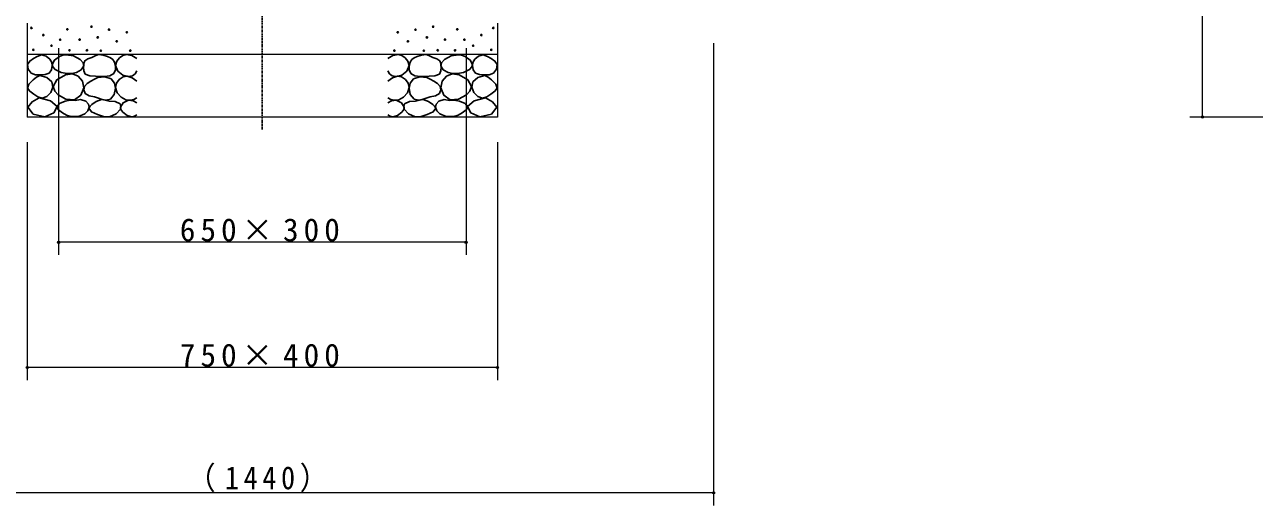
# Model space of a CAD drawing. Units: millimetres at full size; details may follow other scales. Extents: x -7816 to 0, y -1239 to 5340.
# Drawn here: x -6187 to -4225, y 900 to 1668 of the extents above; entities that cross this region are included whole.
import ezdxf

# ---------------------------------------------------------------- set-up
doc = ezdxf.new("R2010")
doc.units = ezdxf.units.MM
doc.linetypes.add('USER2', pattern=[6, 3, -1, 1, -1])
doc.layers.add('線', color=2, linetype='Continuous', lineweight=25)
doc.layers.add('補助', color=2, linetype='Continuous', lineweight=13)
doc.styles.add('ＭＳ ゴシック', font='')
doc.styles.get('ＭＳ ゴシック').set_extended_font_data('MS Gothic')

# ---------------------------------------------------------------- blocks, each defined once
blk = doc.blocks.new('dimension_origin')
at = {"color": 0, "linetype": 'Continuous', "lineweight": -2}
blk.add_circle((0, 0), 1.25, dxfattribs=at)

msp = doc.modelspace()

# ---------------------------------------------------------------- linework, layer by layer
at = {"layer": '線', "color": 20, "linetype": 'USER2'}
msp.add_line((-5808, 1500), (-5808, 2465.25), dxfattribs=at)
at = {"layer": '線', "color": 7, "lineweight": 13}
for p, q in [((-6183, 1670), (-6183, 1520)), ((-5433, 1670), (-5433, 1520)), ((-5433, 1620), (-6183, 1620)), ((-5433, 1520), (-6183, 1520))]:
    msp.add_line(p, q, dxfattribs=at)
at = {"layer": '線'}
for points in [[(-6160.551, 1619.402), (-6167.014, 1616.862), (-6173.225, 1613.382), (-6179.083, 1609.344), (-6182.731, 1603.877), (-6181.718, 1596.294), (-6176.711, 1589.935), (-6169.845, 1587.345), (-6162.136, 1587.084), (-6154.523, 1587.688), (-6148.194, 1590.252), (-6144.442, 1595.538), (-6143.125, 1601.976), (-6143.973, 1607.181), (-6146.927, 1612.115), (-6153.087, 1616.942)], [(-6121.127, 1619.493), (-6126.032, 1618.876), (-6131.669, 1616.79), (-6139.64, 1611.002), (-6143.291, 1604.086), (-6142.417, 1600.124), (-6138.696, 1595.707), (-6129.205, 1590.934), (-6119.235, 1589.49), (-6111.885, 1589.318), (-6104.369, 1590.842), (-6096.771, 1595.456), (-6093.017, 1601.653), (-6093.986, 1606.306), (-6098.693, 1611.654), (-6109.361, 1617.861)], [(-6069.308, 1619.699), (-6074.569, 1617.47), (-6080.048, 1615.224), (-6086.203, 1612.997), (-6090.967, 1609.854), (-6092.865, 1605.463), (-6093.294, 1599.83), (-6092.998, 1593.701), (-6090.609, 1588.553), (-6083.243, 1585.683), (-6074.141, 1585.331), (-6066.857, 1584.746), (-6059.642, 1584.436), (-6051.533, 1585.815), (-6045.143, 1589.627), (-6042.443, 1595.292), (-6042.1, 1601.799), (-6043.688, 1607.512), (-6046.754, 1612.002), (-6050.156, 1614.489), (-6054.809, 1616.477), (-6061.985, 1618.656)], [(-5546.692, 1619.699), (-5541.431, 1617.47), (-5535.952, 1615.224), (-5529.797, 1612.997), (-5525.033, 1609.854), (-5523.135, 1605.463), (-5522.706, 1599.83), (-5523.002, 1593.701), (-5525.391, 1588.553), (-5532.757, 1585.683), (-5541.859, 1585.331), (-5549.143, 1584.746), (-5556.358, 1584.436), (-5564.467, 1585.815), (-5570.857, 1589.627), (-5573.557, 1595.292), (-5573.9, 1601.799), (-5572.312, 1607.512), (-5569.246, 1612.002), (-5565.844, 1614.489), (-5561.191, 1616.477), (-5554.015, 1618.656)], [(-5494.873, 1619.493), (-5489.968, 1618.876), (-5484.331, 1616.79), (-5476.36, 1611.002), (-5472.709, 1604.086), (-5473.583, 1600.124), (-5477.304, 1595.707), (-5486.795, 1590.934), (-5496.765, 1589.49), (-5504.115, 1589.318), (-5511.631, 1590.842), (-5519.229, 1595.456), (-5522.983, 1601.653), (-5522.014, 1606.306), (-5517.307, 1611.654), (-5506.639, 1617.861)], [(-5455.449, 1619.402), (-5448.986, 1616.862), (-5442.775, 1613.382), (-5436.917, 1609.344), (-5433.269, 1603.877), (-5434.282, 1596.294), (-5439.289, 1589.935), (-5446.155, 1587.345), (-5453.864, 1587.084), (-5461.477, 1587.688), (-5467.806, 1590.252), (-5471.558, 1595.538), (-5472.875, 1601.976), (-5472.027, 1607.181), (-5469.073, 1612.115), (-5462.913, 1616.942)], [(-6163.086, 1586.45), (-6168.415, 1583.657), (-6173.859, 1579.479), (-6180.308, 1572.659), (-6182.731, 1565.855), (-6179.103, 1561.027), (-6172.592, 1556.666), (-6165.954, 1552.379), (-6159.284, 1550.329), (-6151.64, 1552.776), (-6145.343, 1559.201), (-6142.236, 1567.478), (-6143.758, 1575.994), (-6151.916, 1583.245)], [(-6133.831, 1555.163), (-6121.242, 1548.307), (-6107.883, 1547.324), (-6097.599, 1554.778), (-6092.746, 1566.515), (-6095.027, 1577.293), (-6101.936, 1585.436), (-6110.761, 1588.869), (-6121.938, 1587.598), (-6135.693, 1579.543), (-6141.67, 1568.678), (-6139.034, 1561.484)], [(-6070.312, 1583.084), (-6075.805, 1580.291), (-6081.394, 1577.138), (-6087.588, 1573.53), (-6091.936, 1568.759), (-6092.925, 1563.231), (-6090.854, 1557.677), (-6084.136, 1553.918), (-6075.988, 1552.271), (-6069.571, 1550.108), (-6063.284, 1547.946), (-6056.914, 1546.919), (-6050.31, 1548.487), (-6044.132, 1555.719), (-6042.201, 1565.786), (-6043.91, 1574.29), (-6049.229, 1580.922), (-6059.301, 1584.208)], [(-5545.688, 1583.084), (-5540.195, 1580.291), (-5534.606, 1577.138), (-5528.412, 1573.53), (-5524.064, 1568.759), (-5523.075, 1563.231), (-5525.146, 1557.677), (-5531.864, 1553.918), (-5540.012, 1552.271), (-5546.429, 1550.108), (-5552.716, 1547.946), (-5559.086, 1546.919), (-5565.69, 1548.487), (-5571.868, 1555.719), (-5573.799, 1565.786), (-5572.09, 1574.29), (-5566.771, 1580.922), (-5556.699, 1584.208)], [(-5482.169, 1555.163), (-5494.758, 1548.307), (-5508.117, 1547.324), (-5518.401, 1554.778), (-5523.254, 1566.515), (-5520.973, 1577.293), (-5514.064, 1585.436), (-5505.239, 1588.869), (-5494.062, 1587.598), (-5480.307, 1579.543), (-5474.33, 1568.678), (-5476.966, 1561.484)], [(-5452.914, 1586.45), (-5447.585, 1583.657), (-5442.141, 1579.479), (-5435.692, 1572.659), (-5433.269, 1565.855), (-5436.897, 1561.027), (-5443.408, 1556.666), (-5450.046, 1552.379), (-5456.716, 1550.329), (-5464.36, 1552.776), (-5470.657, 1559.201), (-5473.764, 1567.478), (-5472.242, 1575.994), (-5464.084, 1583.245)], [(-6163.905, 1550.517), (-6175.225, 1544.498), (-6182.036, 1535.683), (-6173.55, 1524.413), (-6155.114, 1520.299), (-6140.761, 1526.41), (-6135.335, 1536.782), (-6146.117, 1545.89)], [(-5452.095, 1550.517), (-5440.775, 1544.498), (-5433.964, 1535.683), (-5442.45, 1524.413), (-5460.886, 1520.299), (-5475.239, 1526.41), (-5480.665, 1536.782), (-5469.883, 1545.89)], [(-6106.802, 1546.373), (-6114.337, 1546.999), (-6122.479, 1545.562), (-6131.407, 1541.504), (-6135.723, 1536.102), (-6133.036, 1531.419), (-6127.074, 1526.912), (-6120.595, 1523.069), (-6113.289, 1520.695), (-6101.44, 1520.928), (-6091.125, 1525.02), (-6086.421, 1529.827), (-6084.367, 1535.561), (-6085.427, 1540.709), (-6089.503, 1545.292), (-6097.901, 1547.832)], [(-6064.495, 1548.205), (-6072.963, 1544.61), (-6079.902, 1539.826), (-6082.926, 1537.311), (-6084.767, 1533.88), (-6080.802, 1528.391), (-6070.982, 1524.149), (-6061.243, 1520.924), (-6052.062, 1520.365), (-6041.219, 1524.869), (-6034.492, 1532.528), (-6033.685, 1536.519), (-6035.033, 1540.908), (-6042.674, 1544.685), (-6052.332, 1545.502), (-6058.562, 1546.747)], [(-5551.505, 1548.205), (-5543.037, 1544.61), (-5536.098, 1539.826), (-5533.074, 1537.311), (-5531.233, 1533.88), (-5535.198, 1528.391), (-5545.018, 1524.149), (-5554.757, 1520.924), (-5563.938, 1520.365), (-5574.781, 1524.869), (-5581.508, 1532.528), (-5582.315, 1536.519), (-5580.967, 1540.908), (-5573.326, 1544.685), (-5563.668, 1545.502), (-5557.438, 1546.747)], [(-5509.198, 1546.373), (-5501.663, 1546.999), (-5493.521, 1545.562), (-5484.593, 1541.504), (-5480.277, 1536.102), (-5482.964, 1531.419), (-5488.926, 1526.912), (-5495.405, 1523.069), (-5502.711, 1520.695), (-5514.56, 1520.928), (-5524.875, 1525.02), (-5529.579, 1529.827), (-5531.633, 1535.561), (-5530.573, 1540.709), (-5526.497, 1545.292), (-5518.099, 1547.832)]]:
    msp.add_lwpolyline(points, close=True, dxfattribs=at)
for points in [[(-6008, 1613.299), (-6016.427, 1618.154), (-6025.11, 1619.636), (-6030.73, 1617.948), (-6035.883, 1614.249), (-6040.354, 1608.941), (-6042.22, 1602.209), (-6038.552, 1593.439), (-6030.496, 1587), (-6022.197, 1584.621), (-6014.971, 1585.733), (-6010.921, 1589.109), (-6008, 1593.654)], [(-5608, 1613.299), (-5599.573, 1618.154), (-5590.89, 1619.636), (-5585.27, 1617.948), (-5580.117, 1614.249), (-5575.646, 1608.941), (-5573.78, 1602.209), (-5577.448, 1593.439), (-5585.504, 1587), (-5593.803, 1584.621), (-5601.029, 1585.733), (-5605.079, 1589.109), (-5608, 1593.654)], [(-6008.317, 1577.178), (-6015.457, 1582.64), (-6023.526, 1585.099), (-6030.231, 1583.875), (-6036.2, 1580.03), (-6040.592, 1574.248), (-6042.22, 1567.039), (-6039.556, 1558.431), (-6033.348, 1551.513), (-6025.709, 1547.642), (-6018.139, 1546.761), (-6012.985, 1548.2), (-6008.317, 1550.88)], [(-5607.683, 1577.178), (-5600.543, 1582.64), (-5592.474, 1585.099), (-5585.769, 1583.875), (-5579.8, 1580.03), (-5575.408, 1574.248), (-5573.78, 1567.039), (-5576.444, 1558.431), (-5582.652, 1551.513), (-5590.291, 1547.642), (-5597.861, 1546.761), (-5603.015, 1548.2), (-5607.683, 1550.88)], [(-6008, 1542.642), (-6014.018, 1545.96), (-6021.308, 1546.761), (-6030.024, 1542.427), (-6034.299, 1535.671), (-6033.686, 1532.001), (-6030.813, 1527.75), (-6023.651, 1522.278), (-6016.238, 1520.462), (-6011.942, 1521.514), (-6008, 1523.631)], [(-5608, 1542.642), (-5601.982, 1545.96), (-5594.692, 1546.761), (-5585.976, 1542.427), (-5581.701, 1535.671), (-5582.314, 1532.001), (-5585.187, 1527.75), (-5592.349, 1522.278), (-5599.762, 1520.462), (-5604.058, 1521.514), (-5608, 1523.631)]]:
    msp.add_lwpolyline(points, dxfattribs=at)
for centre in [(-6176.394, 1662.177), (-6157.383, 1650.77), (-6119.044, 1659.959), (-6080.583, 1664.091), (-6052.473, 1659.496), (-6024.092, 1655.172), (-5591.908, 1655.172), (-5563.527, 1659.496), (-5535.417, 1664.091), (-5496.956, 1659.959), (-5458.617, 1650.77), (-5439.606, 1662.177), (-6144.392, 1633.977), (-6130.451, 1643.483), (-6099.504, 1643.549), (-6070.582, 1647.063), (-6040.309, 1640.846), (-5575.691, 1640.846), (-5545.418, 1647.063), (-5516.496, 1643.549), (-5485.549, 1643.483), (-5471.608, 1633.977), (-6173.225, 1627.323), (-6115.559, 1626.373), (-6087.881, 1626.521), (-6065.717, 1625.98), (-6018.686, 1625.98), (-5597.314, 1625.98), (-5550.283, 1625.98), (-5528.119, 1626.521), (-5500.441, 1626.373), (-5442.775, 1627.323)]:
    msp.add_circle(centre, 1, dxfattribs=at)
at = {"layer": '補助'}
for p, q in [((-4308, 1520), (-4308, 1970)), ((-6133, 1630), (-6133, 1300)), ((-5483, 1630), (-5483, 1300)), ((-5088, 1638), (-5088, 900)), ((-3948, 1520), (-4328, 1520)), ((-6183, 1480), (-6183, 1100)), ((-5433, 1480), (-5433, 1100)), ((-5483, 1320), (-6133, 1320)), ((-5433, 1120), (-6183, 1120)), ((-5088, 920), (-6528, 920))]:
    msp.add_line(p, q, dxfattribs=at)

# ---------------------------------------------------------------- block references
at = {"layer": '補助', "xscale": 1.33, "yscale": 1.33}
for p, rotation in [((-4308, 1520), 90), ((-5483, 1320), 180), ((-5433, 1120), 180), ((-5088, 920), 180)]:
    msp.add_blockref('dimension_origin', p, dxfattribs=dict(at, rotation=rotation))
for p in [(-6133, 1320), (-6183, 1120)]:
    msp.add_blockref('dimension_origin', p, dxfattribs=at)

# ---------------------------------------------------------------- texts
at = {"layer": '補助', "char_height": 36.66, "attachment_point": 8, "style": 'ＭＳ ゴシック'}
for s, insert in [('\\T1.32;650×300', (-5808, 1321)), ('\\T1.32;750×400', (-5808, 1121)), ('\\T1.33;\\W0.9;（1440）', (-5808, 921))]:
    msp.add_mtext(s, dxfattribs=dict(at, insert=insert))

doc.saveas('drawing.dxf')
